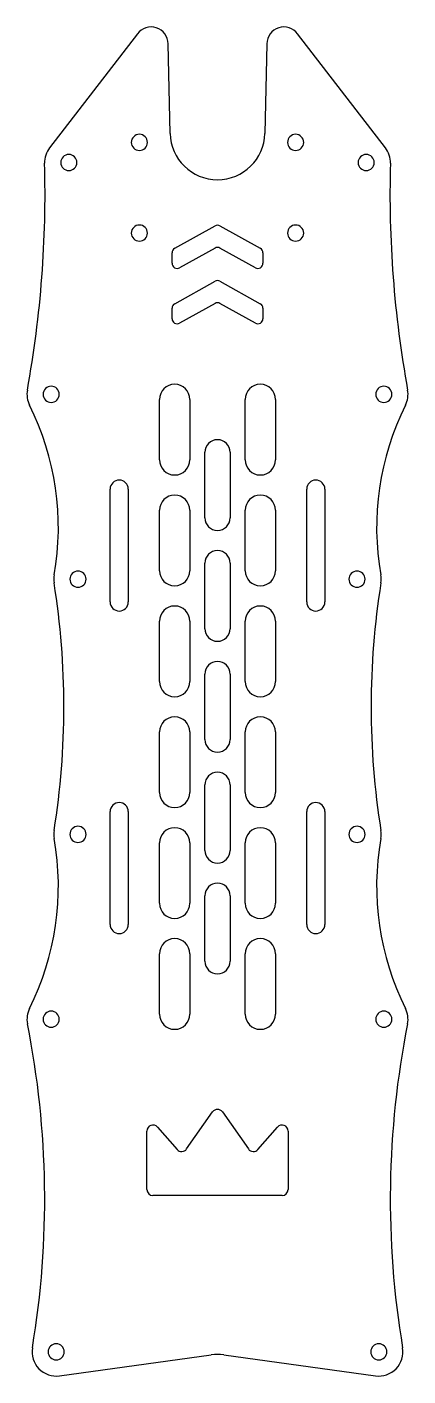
# Model space of a CAD drawing. Header units: millimetres. Extents: x -38 to 38, y -133 to 135.
import ezdxf

# ---------------------------------------------------------------- set-up
doc = ezdxf.new("R2010")
doc.units = ezdxf.units.MM
doc.layers.add('CUT', color=7, linetype='Continuous')

msp = doc.modelspace()

# ---------------------------------------------------------------- linework, layer by layer
at = {"layer": 'CUT'}
for p, q in [((-15.9, 133.57), (-33.31, 110.93)), ((-9.4, 113.79), (-9.8, 131.58)), ((9.8, 131.58), (9.4, 113.79)), ((33.31, 110.93), (15.9, 133.57)), ((-8.49, 90.99), (-0.49, 95.43)), ((0.49, 95.43), (8.49, 90.99)), ((-0.49, 91.03), (-7.51, 87.13)), ((7.51, 87.13), (0.49, 91.03)), ((-9, 88), (-9, 90.11)), ((9, 90.11), (9, 88)), ((-8.49, 79.99), (-0.49, 84.43)), ((0.49, 84.43), (8.49, 79.99)), ((-9, 77), (-9, 79.11)), ((-0.49, 80.03), (-7.51, 76.13)), ((7.51, 76.13), (0.49, 80.03)), ((9, 79.11), (9, 77)), ((-11.5, 49), (-11.5, 61)), ((-5.5, 61), (-5.5, 49)), ((5.5, 49), (5.5, 61)), ((11.5, 61), (11.5, 49)), ((-2.5, 37.5), (-2.5, 50.5)), ((2.5, 50.5), (2.5, 37.5)), ((-21.3, 20.8), (-21.3, 43.2)), ((-17.7, 43.2), (-17.7, 20.8)), ((17.7, 20.8), (17.7, 43.2)), ((21.3, 43.2), (21.3, 20.8)), ((-11.5, 27), (-11.5, 39)), ((-5.5, 39), (-5.5, 27)), ((5.5, 27), (5.5, 39)), ((11.5, 39), (11.5, 27)), ((-2.5, 15.5), (-2.5, 28.5)), ((2.5, 28.5), (2.5, 15.5)), ((-11.5, 5), (-11.5, 17)), ((-5.5, 17), (-5.5, 5)), ((5.5, 5), (5.5, 17)), ((11.5, 17), (11.5, 5)), ((-2.5, -6.5), (-2.5, 6.5)), ((2.5, 6.5), (2.5, -6.5)), ((-11.5, -17), (-11.5, -5)), ((-5.5, -5), (-5.5, -17)), ((5.5, -17), (5.5, -5)), ((11.5, -5), (11.5, -17)), ((-2.5, -28.5), (-2.5, -15.5)), ((2.5, -15.5), (2.5, -28.5)), ((-21.3, -43.2), (-21.3, -20.8)), ((-17.7, -20.8), (-17.7, -43.2)), ((17.7, -43.2), (17.7, -20.8)), ((21.3, -20.8), (21.3, -43.2)), ((-11.5, -39), (-11.5, -27)), ((-5.5, -27), (-5.5, -39)), ((5.5, -39), (5.5, -27)), ((11.5, -27), (11.5, -39)), ((-2.5, -50.5), (-2.5, -37.5)), ((2.5, -37.5), (2.5, -50.5)), ((-11.5, -61), (-11.5, -49)), ((-5.5, -49), (-5.5, -61)), ((5.5, -61), (5.5, -49)), ((11.5, -49), (11.5, -61)), ((-6.12, -87.75), (-0.98, -80.4)), ((0.98, -80.4), (6.12, -87.75)), ((-14, -95.8), (-14, -84.19)), ((-11.9, -83.4), (-8.01, -87.85)), ((8.01, -87.85), (11.9, -83.4)), ((14, -84.19), (14, -95.8)), ((12.8, -97), (-12.8, -97)), ((-31.34, -132.75), (-1.23, -128.59)), ((1.23, -128.59), (31.34, -132.75))]:
    msp.add_line(p, q, dxfattribs=at)
for centre, radius, start, end in [((-13.2, 131.5), 3.4, 1.2986, 142.4483), ((13.2, 131.5), 3.4, 37.5517, 178.7014), ((-15.5, 112), 1.6, 0, 180), ((0, 114), 9.4, -178.7014, -1.2986), ((15.5, 112), 1.6, 0, 180), ((-29.5, 108), 4.8, 142.4483, 181.605), ((-15.5, 112), 1.6, 180, 360), ((15.5, 112), 1.6, 180, 360), ((29.5, 108), 4.8, -1.605, 37.5517), ((-251.71, 101.77), 217.49, -10.3072, 1.605), ((-29.5, 108), 1.6, 0, 180), ((-29.5, 108), 1.6, 180, 360), ((29.5, 108), 1.6, 0, 180), ((29.5, 108), 1.6, 180, 360), ((251.71, 101.77), 217.49, -181.605, -169.6928), ((-15.5, 94), 1.6, 0, 180), ((-15.5, 94), 1.6, 180, 360), ((0, 94.56), 1, 60.9454, 119.0546), ((15.5, 94), 1.6, 0, 180), ((15.5, 94), 1.6, 180, 360), ((0, 90.16), 1, 60.9454, 119.0546), ((-8, 90.11), 1, 119.0546, 180), ((8, 90.11), 1, 0, 60.9454), ((-8, 88), 1, 180, 299.0546), ((8, 88), 1, -119.0546, 0), ((0, 83.56), 1, 60.9454, 119.0546), ((-8, 79.11), 1, 119.0546, 180), ((0, 79.16), 1, 60.9454, 119.0546), ((8, 79.11), 1, 0, 60.9454), ((-8, 77), 1, 180, 299.0546), ((8, 77), 1, -119.0546, 0), ((-33, 62), 4.8, 169.6928, 206.6419), ((-33, 62), 1.6, 0, 180), ((-33, 62), 1.6, 180, 360), ((-8.5, 61), 3, 0, 180), ((8.5, 61), 3, 0, 180), ((33, 62), 1.6, 0, 180), ((33, 62), 1.6, 180, 360), ((33, 62), 4.8, -26.6419, 10.3072), ((-85.5, 35.66), 53.93, -10.1421, 26.6419), ((85.5, 35.66), 53.93, -206.6419, -169.8579), ((0, 50.5), 2.5, 0, 180), ((-8.5, 49), 3, 180, 360), ((8.5, 49), 3, 180, 360), ((-19.5, 43.2), 1.8, 0, 180), ((19.5, 43.2), 1.8, 0, 180), ((-8.5, 39), 3, 0, 180), ((8.5, 39), 3, 0, 180), ((0, 37.5), 2.5, 180, 360), ((0, 28.5), 2.5, 0, 180), ((-27.68, 25.32), 1.6, 0, 180), ((-8.5, 27), 3, 180, 360), ((8.5, 27), 3, 180, 360), ((27.68, 25.32), 1.6, 0, 180), ((-27.68, 25.32), 4.8, 169.8579, 189.032), ((-186.98, 0), 156.5, -9.032, 9.032), ((-27.68, 25.32), 1.6, 180, 360), ((27.68, 25.32), 1.6, 180, 360), ((186.98, 0), 156.5, -189.032, -170.968), ((27.68, 25.32), 4.8, -9.032, 10.1421), ((-19.5, 20.8), 1.8, 180, 360), ((-8.5, 17), 3, 0, 180), ((8.5, 17), 3, 0, 180), ((19.5, 20.8), 1.8, 180, 360), ((0, 15.5), 2.5, 180, 360), ((0, 6.5), 2.5, 0, 180), ((-8.5, 5), 3, 180, 360), ((8.5, 5), 3, 180, 360), ((-8.5, -5), 3, 0, 180), ((8.5, -5), 3, 0, 180), ((0, -6.5), 2.5, 180, 360), ((0, -15.5), 2.5, 0, 180), ((-8.5, -17), 3, 180, 360), ((8.5, -17), 3, 180, 360), ((-19.5, -20.8), 1.8, 0, 180), ((19.5, -20.8), 1.8, 0, 180), ((-27.68, -25.32), 1.6, 0, 180), ((-8.5, -27), 3, 0, 180), ((8.5, -27), 3, 0, 180), ((27.68, -25.32), 1.6, 0, 180), ((-85.5, -35.66), 53.93, -26.6419, 10.1421), ((-27.68, -25.32), 4.8, 170.968, 190.1421), ((-27.68, -25.32), 1.6, 180, 360), ((27.68, -25.32), 1.6, 180, 360), ((85.5, -35.66), 53.93, -190.1421, -153.3581), ((27.68, -25.32), 4.8, -10.1421, 9.032), ((0, -28.5), 2.5, 180, 360), ((0, -37.5), 2.5, 0, 180), ((-8.5, -39), 3, 180, 360), ((8.5, -39), 3, 180, 360), ((-19.5, -43.2), 1.8, 180, 360), ((19.5, -43.2), 1.8, 180, 360), ((-8.5, -49), 3, 0, 180), ((8.5, -49), 3, 0, 180), ((0, -50.5), 2.5, 180, 360), ((-33, -62), 4.8, 153.3581, 191.2557), ((-33, -62), 1.6, 0, 180), ((-8.5, -61), 3, 180, 360), ((8.5, -61), 3, 180, 360), ((33, -62), 1.6, 0, 180), ((33, -62), 4.8, -11.2557, 26.6419), ((-212.52, -97.73), 178.24, -9.5196, 11.2557), ((-33, -62), 1.6, 180, 360), ((33, -62), 1.6, 180, 360), ((212.52, -97.73), 178.24, -191.2557, -170.4804), ((0, -81.09), 1.2, 34.992, 145.008), ((-12.8, -84.19), 1.2, 41.1859, 180), ((12.8, -84.19), 1.2, 0, 138.8141), ((-7.11, -87.06), 1.2, -138.8141, -34.992), ((7.11, -87.06), 1.2, -145.008, -41.1859), ((-12.8, -95.8), 1.2, 180, 270), ((12.8, -95.8), 1.2, -90, 0), ((-32, -128), 4.8, 170.4804, 277.8848), ((-32, -128), 1.6, 0, 180), ((-32, -128), 1.6, 180, 360), ((32, -128), 1.6, 0, 180), ((32, -128), 1.6, 180, 360), ((32, -128), 4.8, -97.8848, 9.5196), ((0, -137.5), 9, 82.1152, 97.8848)]:
    msp.add_arc(centre, radius, start, end, dxfattribs=at)

doc.saveas('drawing.dxf')
